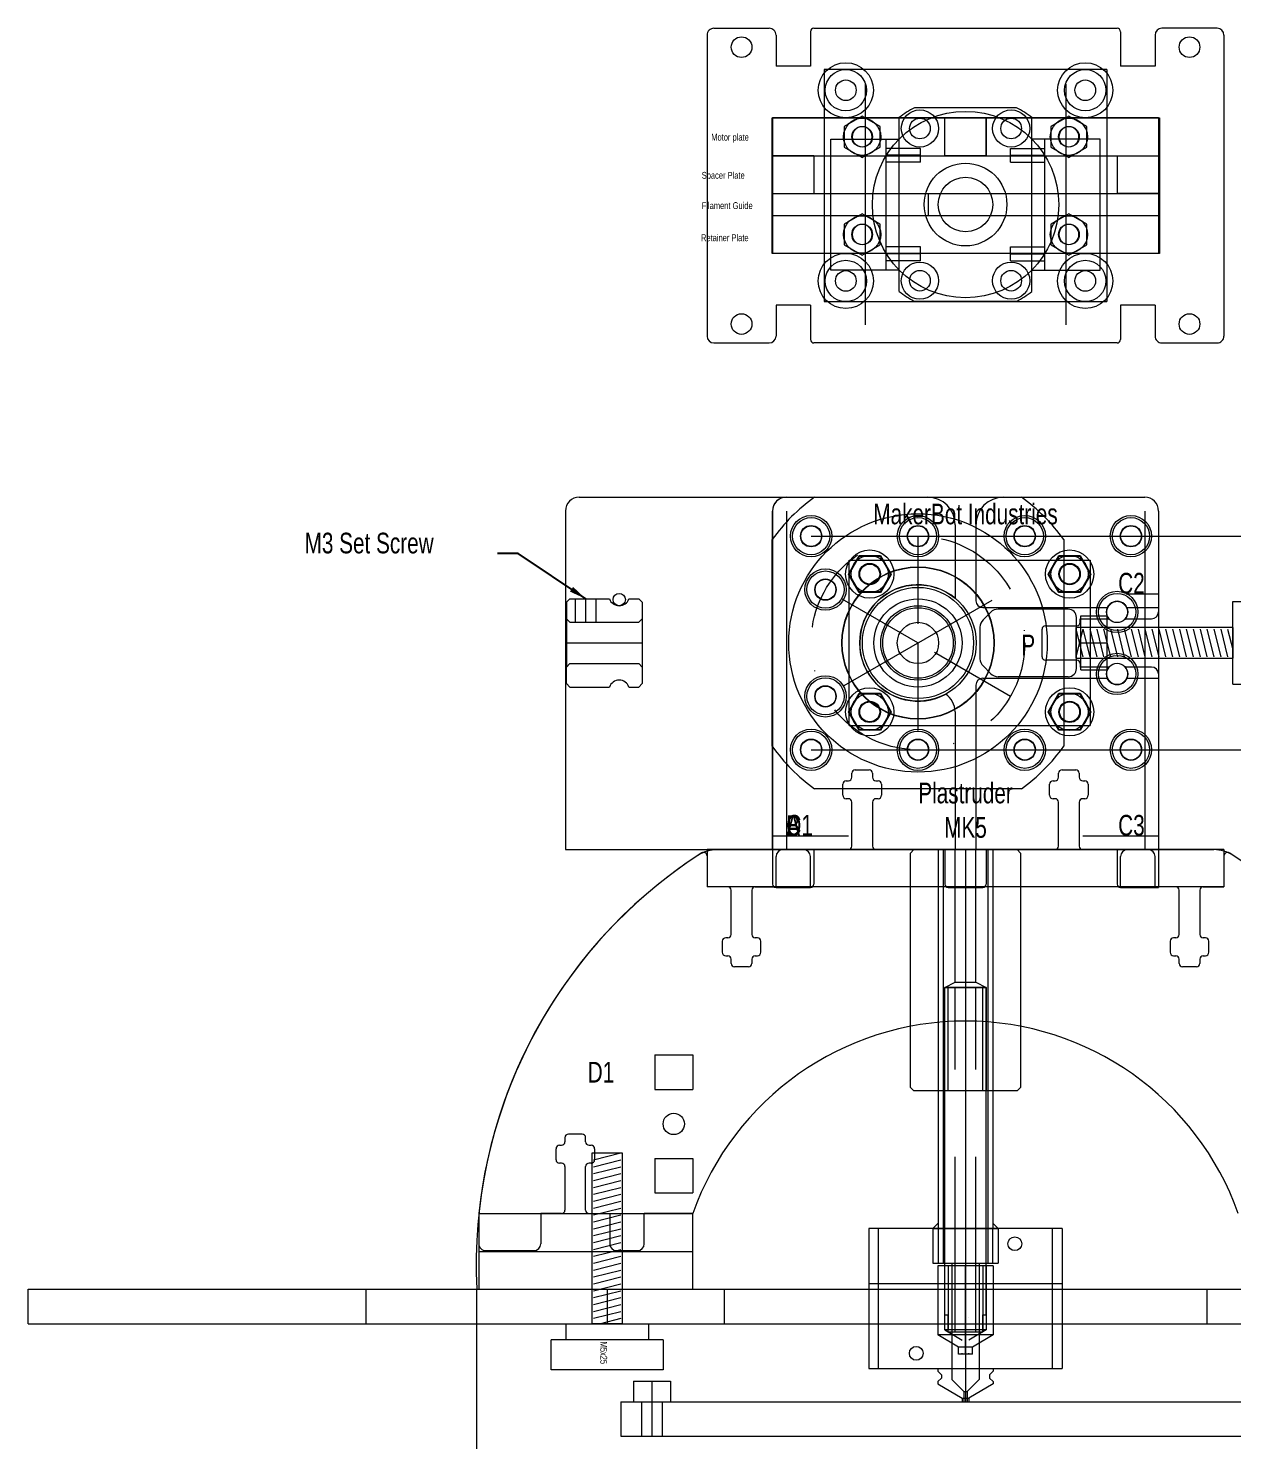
# Model space of a CAD drawing. Header units: millimetres. Extents: x -129 to 143, y -205 to 104.
# Drawn here: x -129.1 to 45.7, y -101.5 to 103.5 of the extents above; entities that cross this region are included whole.
import ezdxf

# ---------------------------------------------------------------- set-up
doc = ezdxf.new("R2010")
doc.units = ezdxf.units.MM
for name, pattern in [('CENTER2', [28.575, 19.05, -3.175, 3.175, -3.175]), ('DASHDOT', [25.4, 12.7, -6.35, 0, -6.35]), ('DASHED', [19.05, 12.7, -6.35]), ('DASHEDX2', [38.1, 25.4, -12.7]), ('DIVIDE', [31.75, 12.7, -6.35, 0, -6.35, 0, -6.35]), ('DOT2', [3.175, 0, -3.175])]:
    doc.linetypes.add(name, pattern=pattern)
doc.layers.get('0').update_dxf_attribs({"linetype": 'CONTINUOUS', "lineweight": 0, "true_color": 0xffffff})
for name, color, linetype, lineweight, true_color in [('1 Motor Plate', 7, 'CONTINUOUS', 0, 0x000000), ('1 Motor Plate Text', 1, 'CONTINUOUS', 0, 0xff0000), ('10 Cape', 7, 'CONTINUOUS', 0, 0x000000), ('2 Spacer Plate', 7, 'CONTINUOUS', 0, 0x000000), ('2 Spacer Plate Text', 1, 'CONTINUOUS', 0, 0xff0000), ('3 Filament Guide', 7, 'CONTINUOUS', 0, 0xffffff), ('3 Filament Guide Plunger', 7, 'CONTINUOUS', 0, 0x000000), ('3 Filament Guide Text', 1, 'CONTINUOUS', 0, 0xff0000), ('4 Retainer Plate', 7, 'CONTINUOUS', 0, 0xffffff), ('4 Retainer Plate Text', 1, 'CONTINUOUS', 0, 0xff0000), ('5 Interface Spacer Mount', 7, 'CONTINUOUS', 0, 0x000000), ('6 Dino Bracket Text', 1, 'CONTINUOUS', 0, 0xff0000), ('6 Dino Brackets', 7, 'CONTINUOUS', 0, 0x000000), ('7 Hot End Retainer', 7, 'CONTINUOUS', 0, 0x000000), ('8 Test Rig Mount', 7, 'CONTINUOUS', 0, 0x000000), ('9 Test Rig Mount', 7, 'CONTINUOUS', 0, 0x000000), ('Drawings, Build Surface', 1, 'CONTINUOUS', 0, 0xff0000), ('Drawings, Dino Mounts', 7, 'CONTINUOUS', 0, 0x000000), ('Drawings, Encoder Board', 4, 'CONTINUOUS', 0, 0x00ffff), ('Drawings, Filament Drive Outline', 5, 'CONTINUOUS', 0, 0x0000ff), ('Drawings, Heater Barrel', 3, 'CONTINUOUS', 0, 0x00ff00), ('Drawings, layer thickness', 4, 'CONTINUOUS', 0, 0x00ffff), ('Drawings, MK4 Nozzle', 5, 'CONTINUOUS', 0, 0x0000ff), ('Drawings, MK5 Nozzle', 5, 'CONTINUOUS', 0, 0x0000ff), ('Drawings, MK5 PTFE Retainer', 3, 'CONTINUOUS', 0, 0x00ff00), ('Drawings, Motor (Kysan)', 2, 'CONTINUOUS', 0, 0xffff00), ('Drawings, Motor (NEMA 17)', 2, 'CONTINUOUS', 0, 0xffff00), ('Drawings, Nut M3', 4, 'CONTINUOUS', 0, 0x00ffff), ('Drawings, Pulley, Timing', 2, 'CONTINUOUS', 0, 0xffff00), ('Drawings, Pulley, Worm Gear', 2, 'CONTINUOUS', 0, 0xffff00), ('Drawings, Scratch', 6, 'CONTINUOUS', 0, 0xff00ff), ('Drawings, Screw Head, M3', 3, 'CONTINUOUS', 0, 0x00ff00), ('Drawings, Thermal Barrier', 4, 'CONTINUOUS', 0, 0x00ffff), ('Drawings, Thumb Screw', 2, 'CONTINUOUS', 0, 0xffff00), ('Drawings, Thumb Screw Nut', 3, 'CONTINUOUS', 0, 0x00ff00), ('Drawings, Washers, M3', 2, 'CONTINUOUS', 0, 0xffff00), ('Drawings, z platform', 20, 'CONTINUOUS', 0, 0xff5500)]:
    doc.layers.add(name, color=color, linetype=linetype, lineweight=lineweight, true_color=true_color)
doc.styles.get("Standard").update_dxf_attribs({"font": 'txt', "width": 0.75})
doc.dimstyles.get("Standard").update_dxf_attribs({"dimtxt": 2.5, "dimasz": 2.5, "dimexe": 1.25, "dimexo": 0.625, "dimtad": 1, "dimtxsty": 'Standard', "dimcen": 2.5, "dimadec": 0, "dimazin": 0, "dimtfac": 1, "dimtmove": 0, "dimatfit": 3, "dimfxl": 1, "dimarcsym": 0})

# ---------------------------------------------------------------- blocks, each defined once
blk = doc.blocks.new('Nut, M3, Hole')
at = {"layer": 'Drawings, Nut M3'}
for p, q in [((-3, 0), (-1.5, 2.6)), ((-1.5, 2.6), (1.5, 2.6)), ((1.5, 2.6), (3.01, 0)), ((-1.5, -2.6), (-3, 0)), ((3.01, 0), (1.5, -2.6)), ((1.5, -2.6), (-1.5, -2.6))]:
    blk.add_line(p, q, dxfattribs=at)
blk = doc.blocks.new('Nut, M3')
at = {"layer": 'Drawings, Nut M3'}
for p, q in [((-3, 0), (-1.5, 2.6)), ((-1.5, 2.6), (1.5, 2.6)), ((1.5, 2.6), (3, 0)), ((-1.5, -2.6), (-3, 0)), ((3, 0), (1.5, -2.6)), ((1.5, -2.6), (-1.5, -2.6))]:
    blk.add_line(p, q, dxfattribs=at)
blk.add_circle((0, 0), 1.45, dxfattribs=at)

msp = doc.modelspace()

# ---------------------------------------------------------------- linework, layer by layer
at = {"layer": '1 Motor Plate'}
for p, q in [((-19.1, 35.45), (32.9, 35.45)), ((-21.1, 33.45), (-21.1, -15.7)), ((34.9, 33.45), (34.9, -15.7)), ((-9.1, -4.1), (-7.1, -4.1)), ((20.9, -4.1), (22.9, -4.1)), ((-10.4, -5.7), (-10.1, -5.7)), ((-9.6, -5.2), (-9.6, -4.6)), ((-6.6, -4.6), (-6.6, -5.2)), ((-6.1, -5.7), (-5.8, -5.7)), ((19.6, -5.7), (19.9, -5.7)), ((20.4, -5.2), (20.4, -4.6)), ((23.4, -4.6), (23.4, -5.2)), ((23.9, -5.7), (24.2, -5.7)), ((-10.9, -7.8), (-10.9, -6.2)), ((-5.3, -6.2), (-5.3, -7.8)), ((19.1, -7.8), (19.1, -6.2)), ((24.7, -6.2), (24.7, -7.8)), ((-10.1, -8.3), (-10.4, -8.3)), ((-9.6, -15.2), (-9.6, -8.8)), ((-6.6, -8.8), (-6.6, -15.2)), ((-5.8, -8.3), (-6.1, -8.3)), ((19.9, -8.3), (19.6, -8.3)), ((20.4, -15.2), (20.4, -8.8)), ((23.4, -8.8), (23.4, -15.2)), ((24.2, -8.3), (23.9, -8.3)), ((-21.1, -15.7), (-10.1, -15.7)), ((-6.1, -15.7), (3.9, -15.7)), ((3.9, -15.7), (3.9, -20.7)), ((9.9, -15.7), (19.9, -15.7)), ((9.9, -15.7), (9.9, -20.7)), ((23.9, -15.7), (34.9, -15.7)), ((4.4, -21.2), (9.4, -21.2))]:
    msp.add_line(p, q, dxfattribs=at)
for centre, radius in [((-15.5, 29.8), 1.55), ((0, 29.8), 1.55), ((15.5, 29.8), 1.55), ((30.9, 29.8), 1.55), ((-13.42, 22.05), 1.55), ((0, 14.3), 8.45), ((28.9, 18.8), 1.55), ((28.9, 9.8), 1.55), ((-13.42, 6.55), 1.55), ((-15.5, -1.2), 1.55), ((0, -1.2), 1.55), ((15.5, -1.2), 1.55), ((30.9, -1.2), 1.55)]:
    msp.add_circle(centre, radius, dxfattribs=at)
for centre, radius, start, end in [((-19.1, 33.45), 2, 90.0001, 180.0001), ((32.9, 33.45), 2, 360, 90), ((-9.1, -4.6), 0.5, 90, 180), ((-7.1, -4.6), 0.5, 0, 90), ((20.9, -4.6), 0.5, 90, 180), ((22.9, -4.6), 0.5, 0, 90), ((-10.4, -6.2), 0.5, 90, 180), ((-10.1, -5.2), 0.5, 270, 0), ((-6.1, -5.2), 0.5, 180, 270), ((-5.8, -6.2), 0.5, 0, 90), ((19.6, -6.2), 0.5, 90, 180), ((19.9, -5.2), 0.5, 270, 0), ((23.9, -5.2), 0.5, 180, 270), ((24.2, -6.2), 0.5, 0, 90), ((-10.4, -7.8), 0.5, 180, 270), ((-5.8, -7.8), 0.5, 270, 0), ((19.6, -7.8), 0.5, 180, 270), ((24.2, -7.8), 0.5, 270, 0), ((-10.1, -8.8), 0.5, 0, 90), ((-6.1, -8.8), 0.5, 90, 180), ((19.9, -8.8), 0.5, 0, 90), ((23.9, -8.8), 0.5, 90, 180), ((-10.1, -15.2), 0.5, 270, 0), ((-6.1, -15.2), 0.5, 180, 270), ((19.9, -15.2), 0.5, 270, 0), ((23.9, -15.2), 0.5, 180, 270), ((4.4, -20.7), 0.5, 180, 270), ((9.4, -20.7), 0.5, 270, 0)]:
    msp.add_arc(centre, radius, start, end, dxfattribs=at)
at = {"layer": '10 Cape'}
for p, q in [((-29.14, -15.7), (42.94, -15.7)), ((-64.04, -79.5), (-64.04, -109.5))]:
    msp.add_line(p, q, dxfattribs=at)
for centre, radius, start, end in [((-29.14, -20.7), 5, 89.9985, 123.0866), ((42.94, -20.7), 5, 56.9104, 89.9985), ((6.9, -76.01), 71.02, 123.0866, 182.8146)]:
    msp.add_arc(centre, radius, start, end, dxfattribs=at)
at = {"layer": '2 Spacer Plate'}
for p, q in [((-19.1, 35.45), (32.9, 35.45)), ((-21.1, 33.45), (-21.1, -20.7)), ((34.9, 33.45), (34.9, 18.8)), ((18.5, 16.8), (23.04, 16.8)), ((23.54, 17.3), (23.54, 17.8)), ((23.54, 17.8), (27.72, 17.8)), ((30.08, 17.8), (33.9, 17.8)), ((18, 12.3), (18, 16.3)), ((23.04, 11.8), (18.5, 11.8)), ((23.54, 11.3), (23.54, 10.8)), ((27.72, 10.8), (23.54, 10.8)), ((33.9, 10.8), (30.08, 10.8)), ((34.9, 9.8), (34.9, -21.2)), ((-15.1, -15.7), (28.9, -15.7)), ((-15.1, -15.7), (-15.1, -20.7)), ((28.9, -15.7), (28.9, -20.7)), ((-20.6, -21.2), (-15.6, -21.2)), ((29.4, -21.2), (34.9, -21.2))]:
    msp.add_line(p, q, dxfattribs=at)
for centre, radius in [((-15.5, 29.8), 1.55), ((0, 29.8), 1.55), ((15.5, 29.8), 1.55), ((30.9, 29.8), 1.55), ((-7, 24.3), 1.55), ((22, 24.3), 1.55), ((-13.42, 22.05), 1.55), ((0, 14.3), 8.45), ((-13.42, 6.55), 1.55), ((-7, 4.3), 1.55), ((22, 4.3), 1.55), ((-15.5, -1.2), 1.55), ((0, -1.2), 1.55), ((15.5, -1.2), 1.55), ((30.9, -1.2), 1.55)]:
    msp.add_circle(centre, radius, dxfattribs=at)
for centre, radius, start, end in [((-19.1, 33.45), 2, 90.0001, 180.0001), ((32.9, 33.45), 2, 360, 90), ((28.9, 18.8), 1.55, 319.8222, 220.1778), ((33.9, 18.8), 1, 270, 0), ((18.5, 16.3), 0.5, 90, 180), ((23.04, 17.3), 0.5, 270, 0), ((18.5, 12.3), 0.5, 180, 270), ((23.04, 11.3), 0.5, 0, 90), ((28.9, 9.8), 1.55, 139.8222, 40.1778), ((33.9, 9.8), 1, 0, 90), ((-20.6, -20.7), 0.5, 180, 270), ((-15.6, -20.7), 0.5, 270, 0), ((29.4, -20.7), 0.5, 180, 270)]:
    msp.add_arc(centre, radius, start, end, dxfattribs=at)
at = {"layer": '3 Filament Guide'}
for p, q in [((-19.1, 35.45), (1.4, 35.45)), ((12.4, 35.45), (32.9, 35.45)), ((-21.1, -15.7), (-21.1, 33.45)), ((34.9, 33.45), (34.9, 19.43)), ((5.4, 31.45), (5.4, 20.8)), ((8.4, 31.45), (8.4, 20.43)), ((-10.1, 24.3), (-8.55, 26.99)), ((-8.55, 26.99), (-5.45, 26.99)), ((-5.45, 26.99), (-3.9, 24.3)), ((18.9, 24.3), (20.45, 26.99)), ((20.45, 26.99), (23.55, 26.99)), ((23.55, 26.99), (25.1, 24.3)), ((-8.55, 21.62), (-10.1, 24.3)), ((-3.9, 24.3), (-5.45, 21.62)), ((20.45, 21.62), (18.9, 24.3)), ((25.1, 24.3), (23.55, 21.62)), ((-5.45, 21.62), (-8.55, 21.62)), ((23.55, 21.62), (20.45, 21.62)), ((9.4, 19.43), (27.59, 19.43)), ((30.21, 19.43), (34.9, 19.43)), ((9.4, 9.18), (27.59, 9.18)), ((30.21, 9.18), (34.9, 9.18)), ((34.9, 9.18), (34.9, -15.7)), ((-10.1, 4.3), (-8.55, 6.99)), ((-8.55, 6.99), (-5.45, 6.99)), ((-5.45, 6.99), (-3.9, 4.3)), ((8.4, 8.18), (8.4, -15.7)), ((18.9, 4.3), (20.45, 6.99)), ((20.45, 6.99), (23.55, 6.99)), ((23.55, 6.99), (25.1, 4.3)), ((-8.55, 1.62), (-10.1, 4.3)), ((-3.9, 4.3), (-5.45, 1.62)), ((5.4, 4.3), (5.4, -15.7)), ((20.45, 1.62), (18.9, 4.3)), ((25.1, 4.3), (23.55, 1.62)), ((-5.45, 1.62), (-8.55, 1.62)), ((23.55, 1.62), (20.45, 1.62)), ((-21.1, -15.7), (5.4, -15.7)), ((8.4, -15.7), (34.9, -15.7))]:
    msp.add_line(p, q, dxfattribs=at)
for centre in [(-15.5, 29.8), (0, 29.8), (15.5, 29.8), (30.9, 29.8), (-13.42, 22.05), (-13.42, 6.55), (-15.5, -1.2), (0, -1.2), (15.5, -1.2), (30.9, -1.2)]:
    msp.add_circle(centre, 1.5, dxfattribs=at)
for centre, radius, start, end in [((-19.1, 33.45), 2, 90.0001, 180.0001), ((1.4, 31.45), 4, 0, 90), ((12.4, 31.45), 4, 90, 180), ((32.9, 33.45), 2, 360, 90), ((0, 14.3), 8.45, 50.2786, 298.5312), ((9.4, 20.43), 1, 180, 270), ((28.9, 18.8), 1.5, 25.5342, 154.4658), ((9.4, 8.18), 1, 90, 180), ((28.9, 9.8), 1.5, 205.5323, 334.4677), ((2.14, 4.23), 3.26, 1.395, 54.4908)]:
    msp.add_arc(centre, radius, start, end, dxfattribs=at)
at = {"layer": '3 Filament Guide Plunger'}
for p, q in [((9.44, 17.64), (10.56, 18.76)), ((21.8, 19.2), (11.62, 19.2)), ((9, 16.58), (9, 12.02)), ((23, 10.6), (23, 18)), ((9.44, 10.96), (10.56, 9.84)), ((21.8, 9.4), (11.62, 9.4))]:
    msp.add_line(p, q, dxfattribs=at)
for centre, radius, start, end in [((11.62, 17.7), 1.5, 90, 135), ((21.8, 18), 1.2, 360, 90), ((10.5, 16.58), 1.5, 135, 180), ((10.5, 12.02), 1.5, 180, 225), ((21.8, 10.6), 1.2, 270, 360), ((11.62, 10.9), 1.5, 225, 270)]:
    msp.add_arc(centre, radius, start, end, dxfattribs=at)
at = {"layer": '4 Retainer Plate'}
for p, q in [((-19.1, 35.45), (32.9, 35.45)), ((-21.1, -15.7), (-21.1, 33.45)), ((34.9, 33.45), (34.9, 18.8)), ((18.5, 16.8), (23.04, 16.8)), ((23.54, 17.3), (23.54, 17.8)), ((23.54, 17.8), (27.72, 17.8)), ((30.08, 17.8), (33.9, 17.8)), ((18, 12.3), (18, 16.3)), ((23.04, 11.8), (18.5, 11.8)), ((23.54, 11.3), (23.54, 10.8)), ((27.72, 10.8), (23.54, 10.8)), ((33.9, 10.8), (30.08, 10.8)), ((34.9, 9.8), (34.9, -15.7)), ((-9.1, -4.1), (-7.1, -4.1)), ((20.9, -4.1), (22.9, -4.1)), ((-10.4, -5.7), (-10.1, -5.7)), ((-9.6, -5.2), (-9.6, -4.6)), ((-6.6, -4.6), (-6.6, -5.2)), ((-6.1, -5.7), (-5.8, -5.7)), ((19.6, -5.7), (19.9, -5.7)), ((20.4, -5.2), (20.4, -4.6)), ((23.4, -4.6), (23.4, -5.2)), ((23.9, -5.7), (24.2, -5.7)), ((-10.9, -7.8), (-10.9, -6.2)), ((-5.3, -6.2), (-5.3, -7.8)), ((19.1, -7.8), (19.1, -6.2)), ((24.7, -6.2), (24.7, -7.8)), ((-10.1, -8.3), (-10.4, -8.3)), ((-9.6, -15.2), (-9.6, -8.8)), ((-6.6, -8.8), (-6.6, -15.2)), ((-5.8, -8.3), (-6.1, -8.3)), ((19.9, -8.3), (19.6, -8.3)), ((20.4, -15.2), (20.4, -8.8)), ((23.4, -8.8), (23.4, -15.2)), ((24.2, -8.3), (23.9, -8.3)), ((-21.1, -15.7), (-10, -15.7)), ((-6, -15.7), (19.9, -15.7)), ((23.9, -15.7), (34.9, -15.7))]:
    msp.add_line(p, q, dxfattribs=at)
for centre in [(-15.5, 29.8), (0, 29.8), (15.5, 29.8), (30.9, 29.8), (-7, 24.3), (22, 24.3), (-13.42, 22.05), (-13.42, 6.55), (-7, 4.3), (22, 4.3), (-15.5, -1.2), (0, -1.2), (15.5, -1.2), (30.9, -1.2)]:
    msp.add_circle(centre, 1.55, dxfattribs=at)
for centre, radius, start, end in [((-19.1, 33.45), 2, 90, 180), ((32.9, 33.45), 2, 360, 90), ((0, 14.3), 8.45, 0, 360), ((28.9, 18.8), 1.55, 319.8222, 220.1778), ((33.9, 18.8), 1, 270, 0), ((18.5, 16.3), 0.5, 90, 180), ((23.04, 17.3), 0.5, 270, 0), ((18.5, 12.3), 0.5, 180, 270), ((23.04, 11.3), 0.5, 0, 90), ((28.9, 9.8), 1.55, 139.8222, 40.1778), ((33.9, 9.8), 1, 0, 90), ((-9.1, -4.6), 0.5, 90, 180), ((-7.1, -4.6), 0.5, 0, 90), ((20.9, -4.6), 0.5, 90, 180), ((22.9, -4.6), 0.5, 0, 90), ((-10.4, -6.2), 0.5, 90, 180), ((-10.1, -5.2), 0.5, 270, 0), ((-6.1, -5.2), 0.5, 180, 270), ((-5.8, -6.2), 0.5, 0, 90), ((19.6, -6.2), 0.5, 90, 180), ((19.9, -5.2), 0.5, 270, 0), ((23.9, -5.2), 0.5, 180, 270), ((24.2, -6.2), 0.5, 0, 90), ((-10.4, -7.8), 0.5, 180, 270), ((-5.8, -7.8), 0.5, 270, 0), ((19.6, -7.8), 0.5, 180, 270), ((24.2, -7.8), 0.5, 270, 0), ((-10.1, -8.8), 0.5, 0, 90), ((-6.1, -8.8), 0.5, 90, 180), ((19.9, -8.8), 0.5, 0, 90), ((23.9, -8.8), 0.5, 90, 180), ((-10.1, -15.2), 0.5, 270, 0), ((-6.1, -15.2), 0.5, 180, 270), ((19.9, -15.2), 0.5, 270, 0), ((23.9, -15.2), 0.5, 180, 270)]:
    msp.add_arc(centre, radius, start, end, dxfattribs=at)
at = {"layer": '5 Interface Spacer Mount'}
for p, q in [((-30.6, 102.52), (-30.6, 58.84)), ((-29.6, 103.52), (-21.6, 103.52)), ((-20.6, 102.52), (-20.6, 98.02)), ((-15.6, 103.02), (-15.6, 98.02)), ((-15.1, 103.52), (28.9, 103.52)), ((29.4, 103.02), (29.4, 98.02)), ((34.4, 102.52), (34.4, 98.02)), ((43.4, 103.52), (35.4, 103.52)), ((44.4, 102.52), (44.4, 58.84)), ((-15.6, 98.02), (-20.6, 98.02)), ((34.4, 98.02), (29.4, 98.02)), ((3.9, 85.02), (3.9, 90.52)), ((3.9, 90.52), (9.9, 90.52)), ((9.9, 90.52), (9.9, 85.02)), ((9.9, 85.02), (9.9, 90.52)), ((-15.1, 85.02), (-21.1, 85.02)), ((-21.1, 85.02), (-21.1, 79.52)), ((-15.1, 85.02), (-15.1, 79.52)), ((9.9, 85.02), (3.9, 85.02)), ((28.9, 85.02), (28.9, 79.52)), ((28.9, 85.02), (34.9, 85.02)), ((34.9, 85.02), (34.9, 79.52)), ((-21.1, 79.52), (-15.1, 79.52)), ((34.9, 79.52), (28.9, 79.52)), ((-15.6, 63.34), (-20.6, 63.34)), ((-20.6, 63.34), (-20.6, 58.84)), ((-15.6, 63.34), (-15.6, 58.34)), ((34.4, 63.34), (29.4, 63.34)), ((29.4, 63.34), (29.4, 58.34)), ((34.4, 63.34), (34.4, 58.84)), ((-29.6, 57.84), (-21.6, 57.84)), ((28.9, 57.84), (-15.1, 57.84)), ((35.4, 57.84), (43.4, 57.84))]:
    msp.add_line(p, q, dxfattribs=at)
for centre, radius in [((-25.6, 100.77), 1.5), ((39.4, 100.77), 1.5), ((-10.47, 94.52), 1.5), ((24.27, 94.52), 1.5), ((-8.1, 87.77), 1.5), ((21.9, 87.77), 1.5), ((6.9, 77.93), 3.95), ((-8.1, 73.59), 1.5), ((21.9, 73.59), 1.5), ((-10.47, 66.84), 1.5), ((24.27, 66.84), 1.5), ((-25.6, 60.59), 1.5), ((39.4, 60.59), 1.5)]:
    msp.add_circle(centre, radius, dxfattribs=at)
for centre, radius, start, end in [((-29.6, 102.52), 1, 90.0143, 180.0147), ((-21.6, 102.52), 1, 359.9997, 90), ((-15.1, 103.02), 0.5, 90, 179.9641), ((28.9, 103.02), 0.5, 359.9997, 90), ((35.4, 102.52), 1, 90, 179.9997), ((43.4, 102.52), 1, 359.9997, 89.9994), ((-29.6, 58.84), 1, 180.0147, 270.0143), ((-21.6, 58.84), 1, 270, 359.9997), ((-15.1, 58.34), 0.5, 179.9641, 270), ((28.9, 58.34), 0.5, 270, 359.9997), ((35.4, 58.84), 1, 179.9997, 270), ((43.4, 58.84), 1, 269.9994, 359.9997)]:
    msp.add_arc(centre, radius, start, end, dxfattribs=at)
at = {"layer": '6 Dino Brackets'}
for p, q in [((-16.6, -15.7), (-19.6, -15.7)), ((33.4, -15.7), (30.4, -15.7)), ((-30.6, -16.6), (-30.6, -21.1)), ((-20.6, -21.1), (-20.6, -16.7)), ((-15.6, -21.1), (-15.6, -16.7)), ((29.4, -21.1), (29.4, -16.7)), ((34.4, -21.1), (34.4, -16.7)), ((44.4, -16.61), (44.4, -21.1)), ((-27.6, -21.1), (-30.6, -21.1)), ((-27.1, -28), (-27.1, -21.6)), ((-24.1, -21.6), (-24.1, -28)), ((-23.6, -21.1), (-20.6, -21.1)), ((29.4, -21.1), (-15.6, -21.1)), ((37.4, -21.1), (34.4, -21.1)), ((37.9, -28), (37.9, -21.6)), ((40.9, -21.6), (40.9, -28)), ((41.4, -21.1), (44.4, -21.1)), ((-27.6, -28.5), (-27.9, -28.5)), ((-23.3, -28.5), (-23.6, -28.5)), ((37.4, -28.5), (37.1, -28.5)), ((41.7, -28.5), (41.4, -28.5)), ((-28.4, -29), (-28.4, -30.6)), ((-22.8, -30.6), (-22.8, -29)), ((36.6, -29), (36.6, -30.6)), ((42.2, -30.6), (42.2, -29)), ((-27.9, -31.1), (-27.6, -31.1)), ((-27.1, -32.2), (-27.1, -31.6)), ((-24.6, -32.7), (-26.6, -32.7)), ((-24.1, -31.6), (-24.1, -32.2)), ((-23.6, -31.1), (-23.3, -31.1)), ((37.1, -31.1), (37.4, -31.1)), ((37.9, -32.2), (37.9, -31.6)), ((40.4, -32.7), (38.4, -32.7)), ((40.9, -31.6), (40.9, -32.2)), ((41.4, -31.1), (41.7, -31.1)), ((-38.18, -45.5), (-32.68, -45.5)), ((-38.18, -45.5), (-38.18, -50.5)), ((-32.68, -45.5), (-32.68, -50.5)), ((-38.18, -50.5), (-32.68, -50.5)), ((-48.72, -57), (-50.72, -57)), ((-52.52, -60.7), (-52.52, -59.1)), ((-52.02, -58.6), (-51.72, -58.6)), ((-51.22, -57.5), (-51.22, -58.1)), ((-48.22, -58.1), (-48.22, -57.5)), ((-47.72, -58.6), (-47.42, -58.6)), ((-46.92, -59.1), (-46.92, -60.7)), ((-51.72, -61.2), (-52.02, -61.2)), ((-47.42, -61.2), (-47.72, -61.2)), ((-38.18, -60.5), (-32.68, -60.5)), ((-38.18, -60.5), (-38.18, -65.5)), ((-32.68, -60.5), (-32.68, -65.5)), ((-51.22, -61.7), (-51.22, -68)), ((-48.22, -68), (-48.22, -61.7)), ((-38.18, -65.5), (-32.68, -65.5)), ((-63.72, -68.5), (-63.72, -72.9)), ((-51.72, -68.5), (-54.72, -68.5)), ((-54.72, -68.5), (-54.72, -72.9)), ((-47.72, -68.5), (-44.72, -68.5)), ((-44.72, -68.5), (-44.72, -72.9)), ((-39.72, -72.9), (-39.72, -68.5)), ((-32.68, -68.5), (-39.72, -68.5)), ((-62.72, -73.9), (-55.72, -73.9)), ((-43.72, -73.9), (-40.72, -73.9))]:
    msp.add_line(p, q, dxfattribs=at)
msp.add_circle((-35.43, -55.5), 1.55, dxfattribs=at)
for centre, radius, start, end in [((6.9, -76.01), 71.02, 122.6034, 173.9273), ((-31.1, -16.6), 0.5, 359.9685, 122.6034), ((-19.6, -16.7), 1, 90, 180), ((-16.6, -16.7), 1, 0, 90), ((30.4, -16.7), 1, 90, 180), ((33.4, -16.7), 1, 0, 90), ((44.9, -16.61), 0.5, 57.3941, 180), ((6.9, -76.01), 71.02, 6.0752, 57.3941), ((-27.6, -21.6), 0.5, 0, 90), ((-23.6, -21.6), 0.5, 90, 180), ((37.4, -21.6), 0.5, 0, 90), ((41.4, -21.6), 0.5, 90, 180), ((-27.9, -29), 0.5, 90, 180), ((-27.6, -28), 0.5, 270, 0), ((-23.6, -28), 0.5, 180, 270), ((-23.3, -29), 0.5, 0, 90), ((37.1, -29), 0.5, 90, 180), ((37.4, -28), 0.5, 270, 0), ((41.4, -28), 0.5, 180, 270), ((41.7, -29), 0.5, 0, 90), ((-27.9, -30.6), 0.5, 180, 270), ((-23.3, -30.6), 0.5, 270, 0), ((37.1, -30.6), 0.5, 180, 270), ((41.7, -30.6), 0.5, 270, 0), ((-27.6, -31.6), 0.5, 0, 90), ((-26.6, -32.2), 0.5, 180, 270), ((-24.6, -32.2), 0.5, 270, 0), ((-23.6, -31.6), 0.5, 90, 180), ((37.4, -31.6), 0.5, 0, 90), ((38.4, -32.2), 0.5, 180, 270), ((40.4, -32.2), 0.5, 270, 0), ((41.4, -31.6), 0.5, 90, 180), ((6.9, -82.58), 42.01, 19.5762, 160.4238), ((-50.72, -57.5), 0.5, 90, 180), ((-48.72, -57.5), 0.5, 0, 90), ((-52.02, -59.1), 0.5, 90, 180), ((-51.72, -58.1), 0.5, 270, 0), ((-47.72, -58.1), 0.5, 180, 270), ((-47.42, -59.1), 0.5, 0, 90), ((-52.02, -60.7), 0.5, 180, 270), ((-51.72, -61.7), 0.5, 0, 90), ((-47.72, -61.7), 0.5, 90, 180), ((-47.42, -60.7), 0.5, 270, 0), ((-51.72, -68), 0.5, 270, 0), ((-47.72, -68), 0.5, 180, 270), ((-62.72, -72.9), 1, 179.994, 270), ((-55.72, -72.9), 1, 270, 0), ((-43.72, -72.9), 1, 180, 270), ((-40.72, -72.9), 1, 270, 0)]:
    msp.add_arc(centre, radius, start, end, dxfattribs=at)
at = {"layer": '7 Hot End Retainer'}
for p, q in [((27.4, 97.52), (-13.6, 97.52)), ((-13.6, 97.52), (-13.6, 63.84)), ((27.4, 97.52), (27.4, 63.84)), ((-13.6, 63.84), (27.4, 63.84))]:
    msp.add_line(p, q, dxfattribs=at)
for centre, radius in [((-10.47, 94.52), 1.5), ((24.27, 94.52), 1.5), ((0.28, 88.97), 1.5), ((0.28, 88.97), 1.5), ((13.52, 88.97), 1.5), ((-8.1, 87.77), 1.5), ((21.9, 87.77), 1.5), ((6.9, 77.93), 6), ((-8.1, 73.59), 1.5), ((21.9, 73.59), 1.5), ((-10.47, 66.84), 1.5), ((0.28, 66.88), 1.5), ((13.52, 66.88), 1.5), ((13.52, 66.88), 1.5), ((24.27, 66.84), 1.5)]:
    msp.add_circle(centre, radius, dxfattribs=at)
at = {"layer": '8 Test Rig Mount'}
for p, q in [((-49.15, 35.45), (32.9, 35.45)), ((-51.15, 33.45), (-51.15, -15.7)), ((34.9, 33.45), (34.9, -15.7)), ((-51.15, -15.7), (34.9, -15.7))]:
    msp.add_line(p, q, dxfattribs=at)
for centre, radius in [((0, 29.8), 3), ((-15.5, 29.8), 1.5), ((15.5, 29.8), 1.5), ((30.9, 29.8), 1.5), ((-13.42, 22.05), 3), ((0, 14.3), 8.45), ((28.9, 18.8), 3), ((28.9, 9.8), 3), ((-13.42, 6.55), 3), ((-15.5, -1.2), 1.5), ((0, -1.2), 3), ((15.5, -1.2), 1.5), ((30.9, -1.2), 1.5)]:
    msp.add_circle(centre, radius, dxfattribs=at)
for centre, start, end in [((-49.15, 33.45), 90, 180), ((32.9, 33.45), 360, 90)]:
    msp.add_arc(centre, 2, start, end, dxfattribs=at)
at = {"layer": '9 Test Rig Mount'}
for p, q in [((-49.15, 35.45), (32.9, 35.45)), ((-51.15, 33.45), (-51.15, -15.7)), ((34.9, 33.45), (34.9, -15.7)), ((-51.15, -15.7), (34.9, -15.7))]:
    msp.add_line(p, q, dxfattribs=at)
for centre in [(-15.5, 29.8), (0, 29.8), (15.5, 29.8), (30.9, 29.8), (-13.42, 22.05), (-13.42, 6.55), (-15.5, -1.2), (0, -1.2), (15.5, -1.2), (30.9, -1.2)]:
    msp.add_circle(centre, 3, dxfattribs=at)
for centre, start, end in [((-49.15, 33.45), 90, 180), ((32.9, 33.45), 360, 90)]:
    msp.add_arc(centre, 2, start, end, dxfattribs=at)
at = {"layer": 'Drawings, Build Surface'}
for p, q in [((-41.3, -92.82), (-41.3, -95.82)), ((-41.3, -92.82), (-35.9, -92.82)), ((-38.6, -92.82), (-38.6, -100.82)), ((-35.9, -92.82), (-35.9, -95.82)), ((-43.1, -95.82), (56.9, -95.82)), ((-43.1, -95.82), (-43.1, -100.82)), ((-40.1, -95.82), (-40.1, -100.82)), ((-37.1, -95.82), (-37.1, -100.82)), ((-43.1, -100.82), (56.9, -100.82))]:
    msp.add_line(p, q, dxfattribs=at)
at = {"layer": 'Drawings, Dino Mounts'}
for p, q in [((-30.6, -15.7), (-30.6, -21.1)), ((44.4, -15.7), (-30.6, -15.7)), ((44.4, -15.7), (44.4, -21.1)), ((44.4, -21.1), (-30.6, -21.1)), ((-63.72, -68.5), (-63.72, -79.5)), ((-63.72, -68.5), (-63.72, -72.9)), ((-63.72, -68.5), (-32.68, -68.5)), ((-32.68, -79.5), (-32.68, -68.5)), ((-63.72, -74), (-32.68, -74)), ((-63.72, -79.5), (-32.68, -79.5))]:
    msp.add_line(p, q, dxfattribs=at)
at = {"layer": 'Drawings, Encoder Board'}
for p, q in [((-10, 2.3), (-10, 26.3)), ((-10, 26.3), (25, 26.3)), ((25, 26.3), (25, 2.3)), ((-10, 2.3), (25, 2.3))]:
    msp.add_line(p, q, dxfattribs=at)
for centre, radius in [((-7, 24.3), 1.5), ((22, 24.3), 1.5), ((0, 14.3), 3), ((-7, 4.3), 1.5), ((22, 4.3), 1.5)]:
    msp.add_circle(centre, radius, dxfattribs=at)
at = {"layer": 'Drawings, Filament Drive Outline'}
for p, q in [((-21.15, 90.52), (35.05, 90.52)), ((-21.15, 70.84), (-21.15, 90.52)), ((35.05, 90.52), (35.05, 70.84)), ((35.05, 70.84), (-21.15, 70.84))]:
    msp.add_line(p, q, dxfattribs=at)
at = {"layer": 'Drawings, Heater Barrel'}
for p, q in [((9.9, -35.7), (3.9, -35.7)), ((3.9, -83.2), (3.9, -35.7)), ((6.9, -35.7), (6.9, -85.7)), ((9.9, -83.2), (9.9, -35.7)), ((3.9, -83.2), (4.4, -83.2)), ((4.4, -85.7), (4.4, -83.2)), ((9.4, -83.2), (9.9, -83.2)), ((9.4, -85.7), (9.4, -83.2)), ((4.4, -85.7), (9.4, -85.7))]:
    msp.add_line(p, q, dxfattribs=at)
at = {"layer": 'Drawings, Heater Barrel', "linetype": 'DASHEDX2', "lineweight": 5}
for p, q in [((5.4, -85.7), (5.4, -35.7)), ((8.4, -85.7), (8.4, -35.7))]:
    msp.add_line(p, q, dxfattribs=at)
at = {"layer": 'Drawings, layer thickness'}
for p, q in [((-21.1, 90.52), (-21.1, 85.02)), ((34.9, 90.52), (-21.1, 90.52)), ((34.9, 90.52), (34.9, 85.02)), ((-21.1, 85.02), (-21.1, 79.52)), ((-21.1, 85.02), (34.9, 85.02)), ((34.9, 85.02), (34.9, 79.52)), ((-21.1, 79.52), (-21.1, 76.34)), ((-21.1, 79.52), (34.9, 79.52)), ((1.53, 76.34), (1.53, 79.52)), ((34.9, 79.52), (34.9, 76.34)), ((-21.1, 76.34), (-21.1, 70.84)), ((-21.1, 76.34), (34.9, 76.34)), ((34.9, 76.34), (34.9, 70.84)), ((34.9, 70.84), (-21.1, 70.84))]:
    msp.add_line(p, q, dxfattribs=at)
at = {"layer": 'Drawings, MK4 Nozzle'}
for p, q in [((10.9, -76.1), (2.9, -76.1)), ((2.9, -76.1), (2.9, -86.1)), ((10.9, -76.1), (10.9, -86.1)), ((5.9, -87.9), (2.9, -86.1)), ((10.9, -86.1), (2.9, -86.1)), ((10.9, -86.1), (7.9, -87.9)), ((5.9, -88.9), (5.9, -87.9)), ((7.9, -87.9), (5.9, -87.9)), ((7.9, -88.9), (7.9, -87.9)), ((7.9, -88.9), (5.9, -88.9))]:
    msp.add_line(p, q, dxfattribs=at)
at = {"layer": 'Drawings, MK4 Nozzle', "linetype": 'DASHEDX2', "lineweight": 0}
for p, q in [((3.9, -85.4), (3.9, -76.1)), ((4.4, -76.1), (4.4, -85.4)), ((9.4, -76.1), (9.4, -85.4)), ((9.9, -76.1), (9.9, -85.4)), ((3.9, -85.4), (6.4, -86.9)), ((9.9, -85.4), (3.9, -85.4)), ((9.9, -85.4), (7.4, -86.9))]:
    msp.add_line(p, q, dxfattribs=at)
at = {"layer": 'Drawings, MK4 Nozzle', "linetype": 'CENTER2'}
msp.add_line((6.9, -88.9), (6.9, -76.1), dxfattribs=at)
at = {"layer": 'Drawings, MK4 Nozzle', "linetype": 'DASHEDX2', "lineweight": 5}
msp.add_line((7.4, -83.6), (7.4, -83.6), dxfattribs=at)
at = {"layer": 'Drawings, MK4 Nozzle', "linetype": 'DOT2'}
for p, q in [((6.4, -88.9), (6.4, -86.9)), ((7.4, -88.9), (7.4, -86.9))]:
    msp.add_line(p, q, dxfattribs=at)
at = {"layer": 'Drawings, MK5 Nozzle'}
for p, q in [((-7.67, 95.38), (-7.67, 60.48)), ((21.47, 95.38), (21.47, 60.48)), ((-2.72, 65.3), (-2.72, 90.56)), ((14.3, 91.97), (-0.5, 91.97)), ((16.52, 65.3), (16.52, 90.56)), ((-12.62, 68.43), (-12.62, 87.43)), ((-12.62, 87.43), (-2.72, 87.43)), ((-4.62, 68.43), (-4.62, 87.43)), ((-2.72, 68.43), (-2.72, 87.43)), ((16.52, 68.43), (16.52, 87.43)), ((26.42, 87.43), (16.52, 87.43)), ((18.42, 68.43), (18.42, 87.43)), ((26.42, 68.43), (26.42, 87.43)), ((0.38, 86.08), (-4.62, 86.08)), ((0.38, 85.08), (-4.62, 85.08)), ((0.38, 84.08), (-4.62, 84.08)), ((0.38, 84.08), (0.38, 86.08)), ((13.42, 86.08), (18.42, 86.08)), ((13.42, 84.08), (13.42, 86.08)), ((13.42, 85.08), (18.42, 85.08)), ((13.42, 84.08), (18.42, 84.08)), ((0.38, 71.78), (-4.62, 71.78)), ((0.38, 69.78), (0.38, 71.78)), ((13.42, 71.78), (18.42, 71.78)), ((13.42, 69.78), (13.42, 71.78)), ((0.38, 70.78), (-4.62, 70.78)), ((0.38, 69.78), (-4.62, 69.78)), ((13.42, 70.78), (18.42, 70.78)), ((13.42, 69.78), (18.42, 69.78)), ((-2.72, 68.43), (-12.62, 68.43)), ((16.52, 68.43), (26.42, 68.43)), ((14.3, 63.88), (-0.5, 63.88)), ((-15.5, 29.8), (48, 29.8)), ((-15.5, -1.2), (48, -1.2)), ((20.94, -70.7), (-7.14, -70.7)), ((-7.14, -70.7), (-7.14, -91)), ((-5.73, -91), (-5.73, -70.7)), ((2.93, -70.7), (2.93, -75.7)), ((6.9, -70.7), (6.9, -95.82)), ((10.87, -75.7), (10.87, -70.7)), ((19.53, -91), (19.53, -70.7)), ((20.94, -70.7), (20.94, -91)), ((2.93, -75.7), (10.87, -75.7)), ((4.9, -75.7), (4.9, -92.58)), ((8.9, -75.7), (8.9, -92.58)), ((20.94, -78.7), (-7.14, -78.7)), ((-7.14, -91), (20.94, -91)), ((2.9, -91), (2.9, -91.4)), ((3.4, -91.9), (2.9, -91.4)), ((3.4, -91.9), (3.4, -91.9)), ((3.4, -91.9), (3.4, -92.4)), ((10.4, -91.9), (10.9, -91.4)), ((10.4, -91.9), (10.4, -91.9)), ((10.4, -91.9), (10.4, -92.4)), ((10.9, -91), (10.9, -91.4)), ((3.4, -92.4), (2.9, -92.9)), ((2.9, -92.9), (2.9, -93.21)), ((2.9, -93.21), (6.4, -95.32)), ((3.4, -92.4), (3.4, -92.4)), ((6.65, -94.33), (4.9, -92.58)), ((7.15, -94.33), (8.9, -92.58)), ((10.9, -93.21), (7.4, -95.32)), ((10.4, -92.4), (10.4, -92.4)), ((10.4, -92.4), (10.9, -92.9)), ((10.9, -92.9), (10.9, -93.21)), ((6.4, -95.32), (7.4, -95.32)), ((6.4, -95.32), (6.4, -95.82)), ((6.4, -95.82), (7.4, -95.82)), ((6.65, -94.33), (7.15, -94.33)), ((6.65, -94.33), (6.65, -95.82)), ((7.15, -94.33), (7.15, -95.82)), ((7.4, -95.32), (7.4, -95.82))]:
    msp.add_line(p, q, dxfattribs=at)
for centre, radius in [((6.9, 77.93), 13.52), ((13.52, 88.97), 1.5), ((0.28, 66.88), 1.5), ((14.05, -72.9), 1), ((-0.25, -88.8), 1)]:
    msp.add_circle(centre, radius, dxfattribs=at)
for start, end in [(117.7942, 127.2939), (52.7061, 62.2058), (232.7061, 242.2058), (297.7942, 307.2939)]:
    msp.add_arc((6.9, 77.93), 15.88, start, end, dxfattribs=at)
at = {"layer": 'Drawings, MK5 PTFE Retainer'}
for p, q in [((2.93, -15.7), (2.93, -70.7)), ((2.93, -15.7), (10.87, -15.7)), ((3.65, -15.7), (3.65, -75.7)), ((6.9, -15.7), (6.9, -75.7)), ((10.15, -15.7), (10.15, -75.7)), ((10.87, -15.7), (10.87, -70.7)), ((2.14, -70.7), (2.93, -69.9)), ((2.14, -70.7), (11.66, -70.7)), ((2.14, -70.7), (2.14, -75.7)), ((11.66, -70.7), (10.87, -69.9)), ((11.66, -70.7), (11.66, -75.7)), ((2.14, -75.7), (11.66, -75.7))]:
    msp.add_line(p, q, dxfattribs=at)
at = {"layer": 'Drawings, Motor (Kysan)', "linetype": 'DASHED'}
for p, q in [((0, 29.8), (0, 14.3)), ((0, 14.3), (-13.42, 22.05)), ((-0.22, 14.18), (13.42, 22.05)), ((0.22, 14.43), (-13.42, 6.55)), ((0, 14.3), (0, -1.2)), ((13.42, 6.55), (0, 14.3))]:
    msp.add_line(p, q, dxfattribs=at)
at = {"layer": 'Drawings, Motor (Kysan)'}
for radius in [18.75, 11.05, 3]:
    msp.add_circle((0, 14.3), radius, dxfattribs=at)
at = {"layer": 'Drawings, Motor (Kysan)', "linetype": 'DASHDOT'}
msp.add_circle((0, 14.3), 15.5, dxfattribs=at)
at = {"layer": 'Drawings, Motor (NEMA 17)'}
for p, q in [((-15, 35.45), (15, 35.45)), ((-21.15, -0.7), (-21.15, 29.3)), ((21.15, 29.3), (21.15, -0.7)), ((15, -6.85), (-15, -6.85))]:
    msp.add_line(p, q, dxfattribs=at)
for centre, radius in [((-15.5, 29.8), 1.5), ((15.5, 29.8), 1.5), ((0, 14.3), 11), ((0, 14.3), 3), ((-15.5, -1.2), 1.5), ((15.5, -1.2), 1.5)]:
    msp.add_circle(centre, radius, dxfattribs=at)
for start, end in [(125.345, 144.655), (35.345, 54.655), (215.345, 234.655), (305.3451, 324.655)]:
    msp.add_arc((0, 14.3), 25.93, start, end, dxfattribs=at)
at = {"layer": 'Drawings, Pulley, Timing'}
for radius in [8.07, 5.12]:
    msp.add_circle((0, 14.3), radius, dxfattribs=at)
at = {"layer": 'Drawings, Pulley, Worm Gear'}
for p, q in [((-51, 20.2), (-50.5, 20.7)), ((-50.5, 20.7), (-44.76, 20.7)), ((-49.7, 17.3), (-49.7, 20.7)), ((-48.2, 17.3), (-48.2, 20.7)), ((-46.7, 17.3), (-46.7, 20.7)), ((-41.94, 20.7), (-40.5, 20.7)), ((-40.5, 20.7), (-40, 20.2)), ((-51, 20.2), (-51, 17.8)), ((-40, 20.2), (-40, 17.8)), ((-51, 17.8), (-50.5, 17.3)), ((-51, 17.8), (-51, 10.8)), ((-50.5, 17.3), (-40.5, 17.3)), ((-40.5, 17.3), (-40, 17.8)), ((-40, 17.8), (-40, 10.8)), ((-51, 14.3), (-40, 14.3)), ((-51, 10.8), (-50.5, 11.3)), ((-51, 8.4), (-51, 10.8)), ((-50.5, 11.3), (-40.5, 11.3)), ((-40.5, 11.3), (-40, 10.8)), ((-40, 10.8), (-40, 8.4)), ((-50.5, 7.9), (-51, 8.4)), ((-40, 8.4), (-40.5, 7.9)), ((-50.5, 7.9), (-44.76, 7.9)), ((-41.94, 7.9), (-40.5, 7.9))]:
    msp.add_line(p, q, dxfattribs=at)
for centre, radius in [((-43.35, 20.59), 0.889), ((0, 14.3), 6.4), ((0, 14.3), 5.4), ((0, 14.3), 3)]:
    msp.add_circle(centre, radius, dxfattribs=at)
for centre, start, end in [((-43.35, 21.2), 199.4712, 340.5288), ((-43.35, 7.4), 19.4712, 160.5288)]:
    msp.add_arc(centre, 1.5, start, end, dxfattribs=at)
at = {"layer": 'Drawings, Scratch'}
for p, q in [((-19.1, 33.45), (-19.1, -15.7)), ((32.9, 33.45), (32.9, -15.7)), ((30.21, 21.43), (34.9, 21.43)), ((-21.1, -13.7), (-10.1, -13.7)), ((23.9, -13.7), (34.9, -13.7))]:
    msp.add_line(p, q, dxfattribs=at)
at = {"layer": 'Drawings, Screw Head, M3'}
for centre, radius in [((-10.47, 94.52), 4), ((24.27, 94.52), 4), ((-10.47, 94.52), 3), ((24.27, 94.52), 3), ((-8.1, 87.77), 2.7), ((-8.1, 87.77), 2.7), ((0.28, 88.97), 2.7), ((13.52, 88.97), 2.7), ((21.9, 87.77), 2.7), ((21.9, 87.77), 2.7), ((-8.1, 73.59), 2.7), ((-8.1, 73.59), 2.7), ((21.9, 73.59), 2.7), ((21.9, 73.59), 2.7), ((-10.47, 66.84), 4), ((-10.47, 66.84), 3), ((24.27, 66.84), 4), ((24.27, 66.84), 3), ((0.28, 66.88), 2.7), ((13.52, 66.88), 2.7), ((-15.5, 29.8), 2.7), ((0, 29.8), 2.7), ((15.5, 29.8), 2.7), ((30.9, 29.8), 2.7), ((-7, 24.3), 2.7), ((22, 24.3), 2.7), ((-13.42, 22.05), 2.7), ((28.9, 18.8), 2.7), ((28.9, 9.8), 2.7), ((-13.42, 6.55), 2.7), ((-7, 4.3), 2.7), ((22, 4.3), 2.7), ((-15.5, -1.2), 2.7), ((0, -1.2), 2.7), ((15.5, -1.2), 2.7), ((30.9, -1.2), 2.7)]:
    msp.add_circle(centre, radius, dxfattribs=at)
at = {"layer": 'Drawings, Thermal Barrier'}
for p, q in [((-1.1, -16.2), (-0.6, -15.7)), ((14.9, -16.2), (14.4, -15.7)), ((-1.1, -50.2), (-0.6, -50.7)), ((14.4, -50.7), (14.9, -50.2))]:
    msp.add_line(p, q, dxfattribs=at)
at = {"layer": 'Drawings, Thermal Barrier', "lineweight": 0}
for p, q in [((-1.1, -50.2), (-1.1, -16.2)), ((-0.6, -15.7), (14.4, -15.7)), ((14.9, -16.2), (14.9, -50.2)), ((14.4, -50.7), (-0.6, -50.7))]:
    msp.add_line(p, q, dxfattribs=at)
at = {"layer": 'Drawings, Thermal Barrier', "linetype": 'DASHEDX2', "lineweight": 5}
for p, q in [((5.4, -34.95), (5.4, -15.7)), ((8.4, -34.95), (8.4, -15.7)), ((3.9, -35.7), (5.4, -34.95)), ((3.9, -50.7), (3.9, -35.7)), ((3.9, -35.7), (9.9, -35.7)), ((4.4, -50.7), (4.4, -35.7)), ((5.4, -34.95), (8.4, -34.95)), ((8.4, -34.95), (9.9, -35.7)), ((9.4, -50.7), (9.4, -35.7)), ((9.9, -35.7), (9.9, -50.7))]:
    msp.add_line(p, q, dxfattribs=at)
at = {"layer": 'Drawings, Thumb Screw'}
for p, q in [((45.67, 20.3), (48.01, 20.3)), ((45.67, 8.3), (45.67, 20.3)), ((22.93, 16.53), (22.93, 12.07)), ((45.67, 16.53), (22.93, 16.53)), ((45.67, 16.53), (45.67, 12.07)), ((22.93, 16.3), (23.93, 12.3)), ((22.93, 16.3), (23.93, 12.3)), ((23.93, 16.3), (22.93, 12.3)), ((23.93, 16.3), (24.93, 12.3)), ((24.93, 16.3), (25.93, 12.3)), ((25.93, 16.3), (26.93, 12.3)), ((26.93, 16.3), (27.93, 12.3)), ((27.93, 16.3), (28.93, 12.3)), ((28.93, 16.3), (29.93, 12.3)), ((29.93, 16.3), (30.93, 12.3)), ((30.93, 16.3), (31.93, 12.3)), ((31.93, 16.3), (32.93, 12.3)), ((32.93, 16.3), (33.93, 12.3)), ((33.93, 16.3), (34.93, 12.3)), ((34.93, 16.3), (35.93, 12.3)), ((35.93, 16.3), (36.93, 12.3)), ((36.93, 16.3), (37.93, 12.3)), ((37.93, 16.3), (38.93, 12.3)), ((38.93, 16.3), (39.93, 12.3)), ((39.93, 16.3), (40.93, 12.3)), ((40.93, 16.3), (41.93, 12.3)), ((41.93, 16.3), (42.93, 12.3)), ((42.93, 16.3), (43.93, 12.3)), ((43.93, 16.3), (44.93, 12.3)), ((44.93, 16.3), (45.67, 13.34)), ((27.93, 12.3), (27.93, 12.3)), ((22.93, 12.07), (45.67, 12.07)), ((45.67, 8.3), (48.01, 8.3)), ((-42.87, -59.76), (-47.33, -59.76)), ((-47.33, -59.76), (-47.33, -84.5)), ((-43.1, -59.76), (-47.1, -60.76)), ((-43.1, -60.76), (-47.1, -61.76)), ((-42.87, -84.5), (-42.87, -59.76)), ((-43.1, -61.76), (-47.1, -62.76)), ((-43.1, -62.76), (-47.1, -63.76)), ((-43.1, -63.76), (-47.1, -64.76)), ((-43.1, -64.76), (-47.1, -65.76)), ((-43.1, -65.76), (-47.1, -66.76)), ((-47.1, -66.76), (-47.1, -66.76)), ((-43.1, -66.76), (-47.1, -67.76)), ((-43.1, -67.76), (-47.1, -68.76)), ((-43.1, -68.76), (-47.1, -69.76)), ((-43.1, -69.76), (-47.1, -70.76)), ((-43.1, -70.76), (-47.1, -71.76)), ((-43.1, -71.76), (-47.1, -72.76)), ((-43.1, -72.76), (-47.1, -73.76)), ((-43.1, -73.76), (-47.1, -74.76)), ((-43.1, -74.76), (-47.1, -75.76)), ((-43.1, -75.76), (-47.1, -76.76)), ((-43.1, -76.76), (-47.1, -77.76)), ((-43.1, -77.76), (-47.1, -78.76)), ((-43.1, -78.76), (-47.1, -79.76)), ((-43.1, -79.76), (-47.1, -80.76)), ((-43.1, -80.76), (-47.1, -81.76)), ((-43.1, -81.76), (-47.1, -82.76)), ((-43.1, -82.76), (-47.1, -83.76)), ((-43.1, -83.76), (-46.06, -84.5)), ((-51.1, -84.5), (-39.1, -84.5)), ((-51.1, -84.5), (-51.1, -86.84)), ((-42.87, -84.5), (-47.33, -84.5)), ((-39.1, -84.5), (-39.1, -86.84)), ((-53.22, -91.19), (-53.22, -86.84)), ((-51.1, -86.84), (-53.22, -86.84)), ((-36.98, -86.84), (-39.1, -86.84)), ((-36.98, -86.84), (-36.98, -91.19)), ((-36.98, -91.19), (-53.22, -91.19))]:
    msp.add_line(p, q, dxfattribs=at)
at = {"layer": 'Drawings, Thumb Screw', "linetype": 'DASHED'}
msp.add_line((-39.1, -86.84), (-51.1, -86.84), dxfattribs=at)
at = {"layer": 'Drawings, Thumb Screw Nut'}
for p, q in [((23.64, 10.39), (23.64, 18.22)), ((23.64, 18.22), (27.46, 18.22)), ((27.46, 10.39), (27.46, 18.22)), ((23.64, 10.39), (27.46, 10.39))]:
    msp.add_line(p, q, dxfattribs=at)
at = {"layer": 'Drawings, Thumb Screw Nut', "linetype": 'DASHED'}
msp.add_line((23.64, 14.3), (27.46, 14.3), dxfattribs=at)
at = {"layer": 'Drawings, Washers, M3'}
for centre in [(-7, 24.3), (22, 24.3), (-7, 4.3), (22, 4.3)]:
    msp.add_circle(centre, 3.5, dxfattribs=at)
at = {"layer": 'Drawings, z platform'}
for p, q in [((-129.1, -84.5), (-129.1, -79.5)), ((-129.1, -79.5), (142.9, -79.5)), ((-28.1, -79.5), (-28.1, -84.5)), ((41.9, -79.5), (41.9, -84.5)), ((-129.1, -84.5), (142.9, -84.5))]:
    msp.add_line(p, q, dxfattribs=at)
at = {"layer": 'Drawings, z platform', "linetype": 'DIVIDE'}
for p, q in [((-80.1, -79.5), (-80.1, -84.5)), ((-45.1, -79.5), (-45.1, -84.5))]:
    msp.add_line(p, q, dxfattribs=at)

# ---------------------------------------------------------------- block references
for p in [(-7, 24.3), (-7, 24.3), (-7, 24.3), (-7, 24.3), (-7, 4.3), (-7, 4.3), (-7, 4.3), (-7, 4.3), (22, 4.3), (22, 4.3), (22, 4.3), (22, 4.3)]:
    msp.add_blockref('Nut, M3, Hole', p)
at = {"layer": '3 Filament Guide'}
for p in [(-7, 24.3), (-7, 24.3), (-7, 24.3), (-7, 24.3), (22, 24.3), (22, 24.3), (22, 24.3), (22, 24.3), (-7, 4.3), (-7, 4.3), (-7, 4.3), (-7, 4.3), (22, 4.3), (22, 4.3), (22, 4.3), (22, 4.3)]:
    msp.add_blockref('Nut, M3, Hole', p, dxfattribs=at)
at = {"layer": 'Drawings, Nut M3', "yscale": -1, "rotation": 330.00000000000006}
for p in [(-8.1, 87.77), (21.9, 87.77), (-8.1, 73.59), (21.9, 73.59)]:
    msp.add_blockref('Nut, M3', p, dxfattribs=at)
at = {"layer": 'Drawings, Nut M3'}
for p in [(-7, 24.3), (22, 24.3), (-7, 4.3), (22, 4.3)]:
    msp.add_blockref('Nut, M3', p, dxfattribs=at)

# ---------------------------------------------------------------- texts
at = {"layer": '1 Motor Plate Text', "insert": (-19.1, -13.7), "char_height": 3, "width": 100, "attachment_point": 7}
msp.add_mtext('A', dxfattribs=at)
at = {"layer": '2 Spacer Plate Text', "insert": (-19.1, -13.7), "char_height": 3, "width": 100, "attachment_point": 7}
msp.add_mtext('B', dxfattribs=at)
at = {"layer": '3 Filament Guide Text', "char_height": 3, "width": 100}
for s, insert, attachment_point in [('C2', (32.9, 21.43), 9), ('P', (16, 14), 5), ('C1', (-19.1, -13.7), 7), ('C3', (32.9, -13.7), 9)]:
    msp.add_mtext(s, dxfattribs=dict(at, insert=insert, attachment_point=attachment_point))
at = {"layer": '4 Retainer Plate Text', "char_height": 3, "width": 100}
for s, insert, attachment_point in [('MakerBot\\~Industries', (6.9, 33), 5), ('Plastruder\\PMK5', (6.9, -10), 5), ('D', (-19.1, -13.7), 7)]:
    msp.add_mtext(s, dxfattribs=dict(at, insert=insert, attachment_point=attachment_point))
at = {"layer": '6 Dino Bracket Text', "insert": (-46, -48), "char_height": 3, "width": 100, "attachment_point": 5}
msp.add_mtext('D1', dxfattribs=at)
at = {"layer": 'Drawings, layer thickness', "char_height": 1, "width": 100, "attachment_point": 7}
for s, insert in [('Motor\\~plate', (-30, 86.9)), ('Spacer\\~Plate', (-31.38, 81.37)), ('Filament\\~Guide', (-31.38, 77.26)), ('Retainer\\~Plate', (-31.49, 72.6))]:
    msp.add_mtext(s, dxfattribs=dict(at, insert=insert))
at = {"layer": 'Drawings, Pulley, Worm Gear', "insert": (-89, 30.3), "char_height": 3, "width": 100, "attachment_point": 1}
msp.add_mtext('M3\\~Set\\~Screw', dxfattribs=at)
at = {"layer": 'Drawings, Thumb Screw', "insert": (-45.1, -87.09), "char_height": 1, "width": 100, "attachment_point": 1, "rotation": 270}
msp.add_mtext('M5x25', dxfattribs=at)

# ---------------------------------------------------------------- leaders
at = {"layer": 'Drawings, Pulley, Worm Gear'}
msp.add_leader([(-48.2, 20.7), (-58, 27.3), (-61, 27.3)], dimstyle='Standard', dxfattribs=at)

doc.saveas('drawing.dxf')
